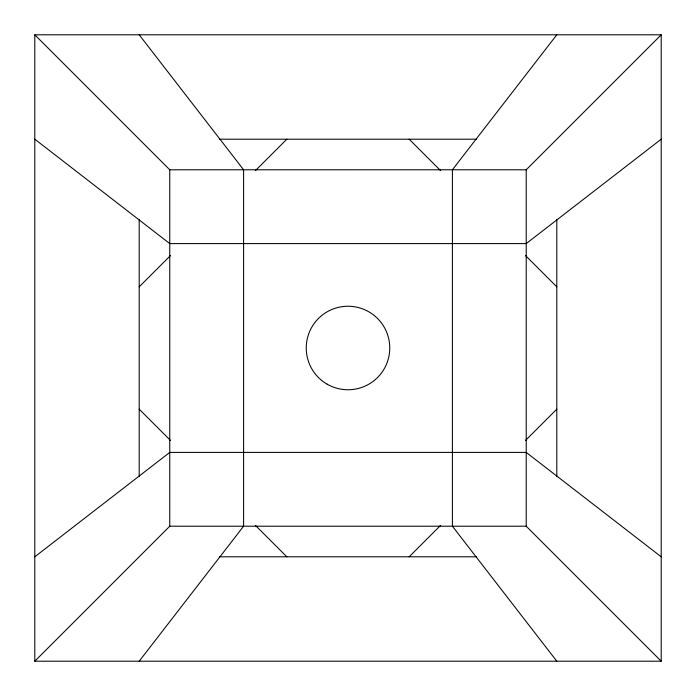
<?xml version="1.0" encoding="UTF-8"?>
<svg xmlns="http://www.w3.org/2000/svg" width="696" height="696" viewBox="0 0 696 696"><rect width="100%" height="100%" fill="white"/><g stroke="black" fill="none" stroke-linecap="round" stroke-linejoin="round"><path stroke-width="1.04" d="M556.8 34.8L452.4 169.781L452.4 526.211L556.8 661.2M139.2 661.2L243.6 526.211L243.6 169.781L139.2 34.8M139.2 286.848L170.511 255.536M255.536 170.511L286.848 139.2M34.8 661.2L169.754 526.211L169.754 169.789L34.8 34.8L661.2 34.8L661.2 661.2L34.8 661.2L34.8 34.8M169.754 169.789L526.22 169.781L661.2 34.8M409.152 556.8L440.464 525.489M525.489 440.464L556.8 409.152M34.8 556.8L169.754 452.4L526.22 452.4L661.2 556.8M661.2 139.2L526.22 243.6L169.754 243.6L34.8 139.2M219.536 139.2L476.464 139.2M169.754 526.211L526.22 526.211L661.2 661.2M219.536 556.8L476.464 556.8M409.152 139.2L440.464 170.511M525.489 255.536L556.8 286.848M139.2 409.152L170.511 440.464M255.536 525.489L286.848 556.8M556.8 219.536L556.8 476.464M526.22 169.781L526.22 526.211M139.2 219.536L139.2 476.464M327.12 384.166A41.76 41.76 0 0 0 389.76 348A41.76 41.76 0 0 0 327.12 311.834A41.76 41.76 0 0 0 327.12 384.166"/></g></svg>
